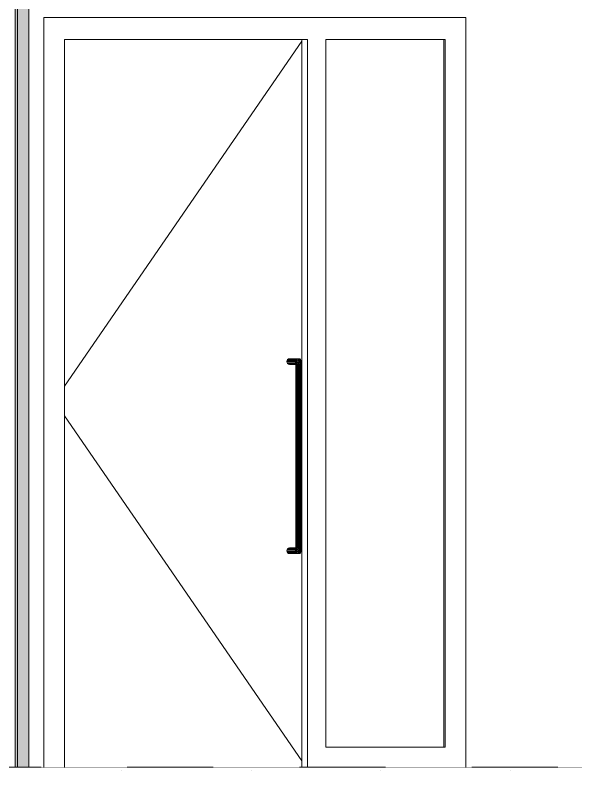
# Model space of a CAD drawing. Header units: millimetres. Extents: x -46169 to 228156, y -86316 to 18123.
# Drawn here: x 212792 to 214629, y -70388 to -67914 of the extents above; entities that cross this region are included whole.
import ezdxf

# ---------------------------------------------------------------- set-up
doc = ezdxf.new("R2010")
doc.units = ezdxf.units.MM
doc.header["$MEASUREMENT"] = 0
doc.linetypes.add('Dashed', pattern=[2822.222233, 1411.111116, -1411.111116])
doc.linetypes.add('Wipeout_Contour', pattern=[1000, 0, -1000])
for name, color, linetype, lineweight, true_color in [('0_Pen_No__105', 7, 'Continuous', 15, 0xa6a6a6), ('A-20-M_Floor_Slab_Pen_No__109', 7, 'Continuous', 15, 0xa6a6a6), ('A-20-M_Floor_Slab_Pen_No__144', 7, 'Continuous', 0, 0xc8c8c8), ('New_A-25-M_Wall_Int_Pen_No__107', 7, 'Continuous', 15, 0xa6a6a6), ('New_ArchiCAD Doors_Pen_No__63', 7, 'Continuous', 20, 0x606060)]:
    doc.layers.add(name, color=color, linetype=linetype, lineweight=lineweight, true_color=true_color)
for name, color, linetype in [('A-20-M_Floor_Slab', 7, 'Continuous'), ('New_A-25-M_Wall_Int', 7, 'Continuous'), ('New_ArchiCAD Doors', 7, 'Continuous')]:
    doc.layers.add(name, color=color, linetype=linetype)
for name, color, linetype, lineweight in [('New_A-25-M_Wall_Int_Pen_No__1', 7, 'Continuous', 13), ('New_ArchiCAD Doors_Pen_No__3', 7, 'Continuous', 18), ('New_ArchiCAD Doors_Pen_No__93', 8, 'Continuous', 13)]:
    doc.layers.add(name, color=color, linetype=linetype, lineweight=lineweight)

# ---------------------------------------------------------------- blocks, each defined once
blk = doc.blocks.new('Section Elem_550_3', base_point=(223698.6, -82529.3))
at = {"color": 254, "linetype": 'Wipeout_Contour', "lineweight": 0, "ltscale": 898909.740723}
blk.add_wipeout([(217624.4, -70394.3), (217624.4, -70379.3), (209207.6, -70379.3), (209207.6, -70394.3)], dxfattribs=at).dxf.layer = 'A-20-M_Floor_Slab'
at = {"layer": 'A-20-M_Floor_Slab_Pen_No__109', "linetype": 'Continuous'}
h = blk.add_hatch(dxfattribs=at)
h.set_pattern_fill('Lightweight_Concrete_0003', color=256, style=0, pattern_type=2)
h.set_pattern_definition([(0, (223698.64, -82529.25), (0, 779.423), [48.75, -401.25]), (0, (223923.64, -82139.5), (0, 779.423), [48.75, -401.25]), (60, (223698.64, -82529.25), (-675, 389.71), [48.75, -401.25]), (60, (224148.64, -82529.25), (-675, 389.71), [48.75, -401.25]), (120, (223747.4, -82529.25), (675, 389.71), [48.75, -401.25]), (120, (224197.4, -82529.25), (675, 389.71), [48.75, -401.25]), (0, (223698.64, -82454.25), (0, 150), [0, -150, 0, -225]), (45, (223773.64, -82454.25), (-106.066, 106.066), [0, -112.5, 0, -187.5])])
h.paths.add_polyline_path([(217624.4, -70394.3), (217624.4, -70379.3), (209207.6, -70379.3), (209207.6, -70394.3)])
at = {"layer": 'A-20-M_Floor_Slab_Pen_No__144', "linetype": 'Continuous'}
blk.add_line((217624.4, -70379.3), (212836.2, -70379.3), dxfattribs=at)
blk = doc.blocks.new('Section Elem_568_3', base_point=(223698.6, -82529.3))
at = {"layer": 'New_A-25-M_Wall_Int_Pen_No__107', "linetype": 'Continuous', "lineweight": 0, "true_color": 0x535353}
blk.add_hatch(color=251, dxfattribs=at).paths.add_polyline_path([(212799, -66534.3), (212791.6, -66534.3), (212791.6, -70379.3), (212799, -70379.3)])
at = {"layer": 'New_A-25-M_Wall_Int_Pen_No__1', "linetype": 'Continuous'}
for p, q in [((212791.6, -66534.3), (212791.6, -70379.3)), ((212799, -66534.3), (212799, -70379.3))]:
    blk.add_line(p, q, dxfattribs=at)
at = {"color": 254, "linetype": 'Wipeout_Contour', "lineweight": 0, "ltscale": 2708464.109097491}
blk.add_wipeout([(212836.2, -66534.3), (212836.2, -70379.3), (212886.1, -70379.3), (212886.1, -67921.3), (214268, -67921.3), (214268, -70379.3), (215486.3, -70379.3), (215486.3, -67921.3), (216868.1, -67921.3), (216868.1, -70379.3), (217175.4, -70379.3), (217175.4, -66534.3)], dxfattribs=at).dxf.layer = 'New_A-25-M_Wall_Int'
at = {"layer": 'New_A-25-M_Wall_Int_Pen_No__107', "linetype": 'Continuous'}
blk.add_hatch(color=256, dxfattribs=at).paths.add_polyline_path([(212836.2, -66534.3), (212799, -66534.3), (212799, -70379.3), (212836.2, -70379.3)])
at = {"layer": 'New_A-25-M_Wall_Int_Pen_No__1', "linetype": 'Continuous'}
blk.add_line((212836.2, -66534.3), (212836.2, -70379.3), dxfattribs=at)
at = {"layer": 'New_A-25-M_Wall_Int_Pen_No__1', "linetype": 'Continuous', "flags": 128}
blk.add_lwpolyline([(212836.2, -70379.3), (212799, -70379.3), (212791.6, -70379.3), (212742, -70379.3), (212680, -70379.3), (212632.9, -70379.3), (212630.1, -70379.3)], dxfattribs=at)
blk = doc.blocks.new('Section Elem_571_3', base_point=(223698.6, -82529.3))
at = {"color": 254, "linetype": 'Wipeout_Contour', "lineweight": 0, "ltscale": 895525.121439}
blk.add_wipeout([(212953, -70379.3), (212953, -67994.3), (212886.1, -67994.3), (212886.1, -70379.3)], dxfattribs=at).dxf.layer = 'New_ArchiCAD Doors'
at = {"color": 254, "linetype": 'Wipeout_Contour', "lineweight": 0, "ltscale": 1797461.708941146}
blk.add_wipeout([(213749.1, -67994.3), (213730.6, -67994.3), (213730.6, -69058.6), (213730.6, -69058.7), (213730.6, -69660.8), (213730.6, -69660.9), (213730.6, -70379.3), (213749.1, -70379.3)], dxfattribs=at).dxf.layer = 'New_ArchiCAD Doors'
at = {"color": 254, "linetype": 'Wipeout_Contour', "lineweight": 0, "ltscale": 1125976.221484575}
blk.add_wipeout([(214268, -70379.3), (214268, -67994.3), (214201.2, -67994.3), (214201.2, -70313.3), (214201.2, -70379.3)], dxfattribs=at).dxf.layer = 'New_ArchiCAD Doors'
at = {"color": 254, "linetype": 'Wipeout_Contour', "lineweight": 0, "ltscale": 1123870.40366347}
blk.add_wipeout([(213809.5, -67994.3), (213749.1, -67994.3), (213749.1, -70379.3), (213809.5, -70379.3), (213809.5, -70313.3)], dxfattribs=at).dxf.layer = 'New_ArchiCAD Doors'
at = {"color": 254, "linetype": 'Wipeout_Contour', "lineweight": 0, "ltscale": 900351.626438}
blk.add_wipeout([(214196.3, -70313.3), (214201.2, -70313.3), (214201.2, -67994.3), (214196.3, -67994.3)], dxfattribs=at).dxf.layer = 'New_ArchiCAD Doors'
at = {"color": 254, "linetype": 'Wipeout_Contour', "lineweight": 0, "ltscale": 899107.923413}
blk.add_wipeout([(213687.3, -69678.5), (213690.6, -69679.3), (213721.5, -69679.3), (213718, -69678.5)], dxfattribs=at).dxf.layer = 'New_ArchiCAD Doors'
at = {"color": 254, "linetype": 'Wipeout_Contour', "lineweight": 0, "ltscale": 1793455.630310054}
blk.add_wipeout([(214268, -67921.3), (212886.1, -67921.3), (212886.1, -67994.3), (212953, -67994.3), (213749.1, -67994.3), (213809.5, -67994.3), (214201.2, -67994.3), (214268, -67994.3)], dxfattribs=at).dxf.layer = 'New_ArchiCAD Doors'
at = {"color": 254, "linetype": 'Wipeout_Contour', "lineweight": 0, "ltscale": 899080.528705}
blk.add_wipeout([(213712, -69673.2), (213682.7, -69673.2), (213684.5, -69676.3), (213714.7, -69676.3)], dxfattribs=at).dxf.layer = 'New_ArchiCAD Doors'
at = {"color": 254, "linetype": 'Wipeout_Contour', "lineweight": 0, "ltscale": 901082.767803}
blk.add_wipeout([(214201.2, -70313.3), (213809.5, -70313.3), (213809.5, -70379.3), (214201.2, -70379.3)], dxfattribs=at).dxf.layer = 'New_ArchiCAD Doors'
at = {"layer": 'New_ArchiCAD Doors_Pen_No__63', "linetype": 'Continuous'}
for p, q in [((214268, -67921.3), (212886.1, -67921.3)), ((212886.1, -67921.3), (212886.1, -67994.3)), ((214268, -67994.3), (214268, -67921.3)), ((212886.1, -67994.3), (212886.1, -70379.3)), ((213749.1, -67994.3), (213749.1, -70379.3)), ((214268, -67994.3), (214268, -70379.3))]:
    blk.add_line(p, q, dxfattribs=at)
at = {"color": 254, "linetype": 'Wipeout_Contour', "lineweight": 0, "ltscale": 899606.242532}
blk.add_wipeout([(213809.5, -67994.3), (213809.5, -70313.3), (214196.3, -70313.3), (214196.3, -67994.3)], dxfattribs=at).dxf.layer = 'New_ArchiCAD Doors'
at = {"color": 254, "linetype": 'Wipeout_Contour', "lineweight": 0, "ltscale": 899093.824188}
blk.add_wipeout([(213714.7, -69676.3), (213684.5, -69676.3), (213687.3, -69678.5), (213718, -69678.5)], dxfattribs=at).dxf.layer = 'New_ArchiCAD Doors'
at = {"layer": 'New_ArchiCAD Doors_Pen_No__63', "linetype": 'Continuous'}
for p, q in [((213809.5, -70313.3), (213809.5, -67994.3)), ((213809.5, -67994.3), (214201.2, -67994.3)), ((214196.3, -67994.3), (214196.3, -70313.3)), ((214201.2, -70313.3), (214201.2, -67994.3)), ((213809.5, -70313.3), (214201.2, -70313.3))]:
    blk.add_line(p, q, dxfattribs=at)
at = {"color": 254, "linetype": 'Wipeout_Contour', "lineweight": 0, "ltscale": 899187.815144}
blk.add_wipeout([(213730.6, -69660.8), (213729.9, -69661.5), (213727, -69676.6), (213728.2, -69673.5)], dxfattribs=at).dxf.layer = 'New_ArchiCAD Doors'
at = {"color": 254, "linetype": 'Wipeout_Contour', "lineweight": 0, "ltscale": 899147.552725}
blk.add_wipeout([(213718, -69678.5), (213721.1, -69661.9), (213717.5, -69661.4), (213714.7, -69676.3)], dxfattribs=at).dxf.layer = 'New_ArchiCAD Doors'
at = {"color": 254, "linetype": 'Wipeout_Contour', "lineweight": 0, "ltscale": 899183.865046}
blk.add_wipeout([(213727, -69676.6), (213729.9, -69661.5), (213727.8, -69661.9), (213724.7, -69678.6)], dxfattribs=at).dxf.layer = 'New_ArchiCAD Doors'
at = {"color": 254, "linetype": 'Wipeout_Contour', "lineweight": 0, "ltscale": 899174.820867}
blk.add_wipeout([(213724.7, -69678.6), (213727.8, -69661.9), (213724.7, -69662.1), (213721.5, -69679.3)], dxfattribs=at).dxf.layer = 'New_ArchiCAD Doors'
at = {"color": 254, "linetype": 'Wipeout_Contour', "lineweight": 0, "ltscale": 899162.064297}
blk.add_wipeout([(213721.5, -69679.3), (213724.7, -69662.1), (213721.1, -69661.9), (213718, -69678.5)], dxfattribs=at).dxf.layer = 'New_ArchiCAD Doors'
at = {"color": 254, "linetype": 'Wipeout_Contour', "lineweight": 0, "ltscale": 899070.061354}
blk.add_wipeout([(213682.1, -69669.6), (213682.7, -69673.2), (213712, -69673.2), (213710.5, -69669.6)], dxfattribs=at).dxf.layer = 'New_ArchiCAD Doors'
at = {"color": 254, "linetype": 'Wipeout_Contour', "lineweight": 0, "ltscale": 899133.52095}
blk.add_wipeout([(213714.7, -69676.3), (213717.5, -69661.4), (213714.4, -69660.7), (213712, -69673.2)], dxfattribs=at).dxf.layer = 'New_ArchiCAD Doors'
at = {"color": 254, "linetype": 'Wipeout_Contour', "lineweight": 0, "ltscale": 899122.119149}
blk.add_wipeout([(213712, -69673.2), (213714.4, -69660.7), (213712.3, -69659.9), (213710.5, -69669.6)], dxfattribs=at).dxf.layer = 'New_ArchiCAD Doors'
at = {"color": 254, "linetype": 'Wipeout_Contour', "lineweight": 0, "ltscale": 899064.571353}
blk.add_wipeout([(213687.1, -69661.1), (213684.6, -69663.1), (213710.8, -69663.1), (213711.2, -69661.1)], dxfattribs=at).dxf.layer = 'New_ArchiCAD Doors'
at = {"color": 254, "linetype": 'Wipeout_Contour', "lineweight": 0, "ltscale": 899115.13951}
blk.add_wipeout([(213710.5, -69669.6), (213712.3, -69659.9), (213711.6, -69659.1), (213710.3, -69666)], dxfattribs=at).dxf.layer = 'New_ArchiCAD Doors'
at = {"color": 254, "linetype": 'Wipeout_Contour', "lineweight": 0, "ltscale": 898770.630101}
blk.add_wipeout([(213717.5, -69661.4), (213721.1, -69661.9), (213721.1, -69057.6), (213717.5, -69058.1)], dxfattribs=at).dxf.layer = 'New_ArchiCAD Doors'
at = {"color": 254, "linetype": 'Wipeout_Contour', "lineweight": 0, "ltscale": 898812.205963}
blk.add_wipeout([(213730.6, -69660.8), (213730.6, -69058.7), (213729.9, -69058), (213729.9, -69661.5)], dxfattribs=at).dxf.layer = 'New_ArchiCAD Doors'
at = {"color": 254, "linetype": 'Wipeout_Contour', "lineweight": 0, "ltscale": 899069.086924}
blk.add_wipeout([(213690.7, -69660.3), (213687.1, -69661.1), (213711.2, -69661.1), (213711.4, -69660.3)], dxfattribs=at).dxf.layer = 'New_ArchiCAD Doors'
at = {"color": 254, "linetype": 'Wipeout_Contour', "lineweight": 0, "ltscale": 898806.964066}
blk.add_wipeout([(213729.9, -69661.5), (213729.9, -69058), (213727.8, -69057.6), (213727.8, -69661.9)], dxfattribs=at).dxf.layer = 'New_ArchiCAD Doors'
at = {"color": 254, "linetype": 'Wipeout_Contour', "lineweight": 0, "ltscale": 898797.222158}
blk.add_wipeout([(213727.8, -69661.9), (213727.8, -69057.6), (213724.7, -69057.4), (213724.7, -69662.1)], dxfattribs=at).dxf.layer = 'New_ArchiCAD Doors'
at = {"color": 254, "linetype": 'Wipeout_Contour', "lineweight": 0, "ltscale": 898784.463363}
blk.add_wipeout([(213724.7, -69662.1), (213724.7, -69057.4), (213721.1, -69057.6), (213721.1, -69661.9)], dxfattribs=at).dxf.layer = 'New_ArchiCAD Doors'
at = {"color": 254, "linetype": 'Wipeout_Contour', "lineweight": 0, "ltscale": 898325.874017}
blk.add_wipeout([(213711.2, -69058.4), (213687.1, -69058.4), (213690.7, -69059.2), (213711.4, -69059.2)], dxfattribs=at).dxf.layer = 'New_ArchiCAD Doors'
at = {"color": 254, "linetype": 'Wipeout_Contour', "lineweight": 0, "ltscale": 898426.458726}
blk.add_wipeout([(213730.6, -69058.7), (213728.2, -69046), (213727, -69042.9), (213729.9, -69058)], dxfattribs=at).dxf.layer = 'New_ArchiCAD Doors'
at = {"color": 254, "linetype": 'Wipeout_Contour', "lineweight": 0, "ltscale": 899063.966313}
blk.add_wipeout([(213682.8, -69666), (213682.1, -69669.6), (213710.5, -69669.6), (213710.3, -69666)], dxfattribs=at).dxf.layer = 'New_ArchiCAD Doors'
at = {"color": 254, "linetype": 'Wipeout_Contour', "lineweight": 0, "ltscale": 898317.843703}
blk.add_wipeout([(213684.6, -69056.4), (213687.1, -69058.4), (213711.2, -69058.4), (213710.8, -69056.4)], dxfattribs=at).dxf.layer = 'New_ArchiCAD Doors'
at = {"color": 254, "linetype": 'Wipeout_Contour', "lineweight": 0, "ltscale": 898418.66188}
blk.add_wipeout([(213729.9, -69058), (213727, -69042.9), (213724.7, -69040.9), (213727.8, -69057.6)], dxfattribs=at).dxf.layer = 'New_ArchiCAD Doors'
at = {"color": 254, "linetype": 'Wipeout_Contour', "lineweight": 0, "ltscale": 899062.605978}
blk.add_wipeout([(213682.8, -69666), (213710.3, -69666), (213710.8, -69663.1), (213684.6, -69663.1)], dxfattribs=at).dxf.layer = 'New_ArchiCAD Doors'
at = {"color": 254, "linetype": 'Wipeout_Contour', "lineweight": 0, "ltscale": 898748.0071}
blk.add_wipeout([(213714.4, -69660.7), (213714.4, -69058.8), (213712.3, -69059.6), (213712.3, -69659.9)], dxfattribs=at).dxf.layer = 'New_ArchiCAD Doors'
at = {"color": 254, "linetype": 'Wipeout_Contour', "lineweight": 0, "ltscale": 898742.661496}
blk.add_wipeout([(213712.3, -69659.9), (213712.3, -69059.6), (213711.6, -69060.4), (213711.6, -69659.1)], dxfattribs=at).dxf.layer = 'New_ArchiCAD Doors'
at = {"color": 254, "linetype": 'Wipeout_Contour', "lineweight": 0, "ltscale": 898757.828365}
blk.add_wipeout([(213717.5, -69058.1), (213714.4, -69058.8), (213714.4, -69660.7), (213717.5, -69661.4)], dxfattribs=at).dxf.layer = 'New_ArchiCAD Doors'
at = {"color": 254, "linetype": 'Wipeout_Contour', "lineweight": 0, "ltscale": 898364.820364}
blk.add_wipeout([(213712.3, -69059.6), (213710.5, -69049.9), (213710.3, -69053.5), (213711.6, -69060.4)], dxfattribs=at).dxf.layer = 'New_ArchiCAD Doors'
at = {"color": 254, "linetype": 'Wipeout_Contour', "lineweight": 0, "ltscale": 898366.285584}
blk.add_wipeout([(213714.4, -69058.8), (213712, -69046.3), (213710.5, -69049.9), (213712.3, -69059.6)], dxfattribs=at).dxf.layer = 'New_ArchiCAD Doors'
at = {"color": 254, "linetype": 'Wipeout_Contour', "lineweight": 0, "ltscale": 898372.554342}
blk.add_wipeout([(213717.5, -69058.1), (213714.7, -69043.2), (213712, -69046.3), (213714.4, -69058.8)], dxfattribs=at).dxf.layer = 'New_ArchiCAD Doors'
at = {"color": 254, "linetype": 'Wipeout_Contour', "lineweight": 0, "ltscale": 898309.89488}
blk.add_wipeout([(213682.8, -69053.5), (213684.6, -69056.4), (213710.8, -69056.4), (213710.3, -69053.5)], dxfattribs=at).dxf.layer = 'New_ArchiCAD Doors'
at = {"color": 254, "linetype": 'Wipeout_Contour', "lineweight": 0, "ltscale": 898303.248734}
blk.add_wipeout([(213710.5, -69049.9), (213682.1, -69049.9), (213682.8, -69053.5), (213710.3, -69053.5)], dxfattribs=at).dxf.layer = 'New_ArchiCAD Doors'
at = {"color": 254, "linetype": 'Wipeout_Contour', "lineweight": 0, "ltscale": 898309.322542}
blk.add_wipeout([(213687.3, -69041), (213684.5, -69043.2), (213714.7, -69043.2), (213718, -69041)], dxfattribs=at).dxf.layer = 'New_ArchiCAD Doors'
at = {"color": 254, "linetype": 'Wipeout_Contour', "lineweight": 0, "ltscale": 898302.48344}
blk.add_wipeout([(213684.5, -69043.2), (213682.7, -69046.3), (213712, -69046.3), (213714.7, -69043.2)], dxfattribs=at).dxf.layer = 'New_ArchiCAD Doors'
at = {"color": 254, "linetype": 'Wipeout_Contour', "lineweight": 0, "ltscale": 898382.611053}
blk.add_wipeout([(213717.5, -69058.1), (213721.1, -69057.6), (213718, -69041), (213714.7, -69043.2)], dxfattribs=at).dxf.layer = 'New_ArchiCAD Doors'
at = {"color": 254, "linetype": 'Wipeout_Contour', "lineweight": 0, "ltscale": 898300.367989}
blk.add_wipeout([(213682.1, -69049.9), (213710.5, -69049.9), (213712, -69046.3), (213682.7, -69046.3)], dxfattribs=at).dxf.layer = 'New_ArchiCAD Doors'
at = {"color": 254, "linetype": 'Wipeout_Contour', "lineweight": 0, "ltscale": 898319.843811}
blk.add_wipeout([(213687.3, -69041), (213718, -69041), (213721.5, -69040.2), (213690.6, -69040.2)], dxfattribs=at).dxf.layer = 'New_ArchiCAD Doors'
at = {"color": 254, "linetype": 'Wipeout_Contour', "lineweight": 0, "ltscale": 898407.566535}
blk.add_wipeout([(213727.8, -69057.6), (213724.7, -69040.9), (213721.5, -69040.2), (213724.7, -69057.4)], dxfattribs=at).dxf.layer = 'New_ArchiCAD Doors'
at = {"color": 254, "linetype": 'Wipeout_Contour', "lineweight": 0, "ltscale": 898394.904226}
blk.add_wipeout([(213724.7, -69057.4), (213721.5, -69040.2), (213718, -69041), (213721.1, -69057.6)], dxfattribs=at).dxf.layer = 'New_ArchiCAD Doors'
at = {"color": 254, "linetype": 'Wipeout_Contour', "lineweight": 0, "ltscale": 8086748.240698587}
blk.add_wipeout([(213730.6, -67994.3), (212953, -67994.3), (212953, -70379.3), (213730.6, -70379.3), (213730.6, -69660.9), (213728.2, -69673.5), (213727, -69676.6), (213724.7, -69678.6), (213721.5, -69679.3), (213690.6, -69679.3), (213687.3, -69678.5), (213684.5, -69676.3), (213682.7, -69673.2), (213682.1, -69669.6), (213682.8, -69666), (213684.6, -69663.1), (213687.1, -69661.1), (213690.7, -69660.3), (213711.4, -69660.3), (213711.6, -69659.1), (213711.6, -69060.4), (213711.4, -69059.2), (213690.7, -69059.2), (213687.1, -69058.4), (213684.6, -69056.4), (213682.8, -69053.5), (213682.1, -69049.9), (213682.7, -69046.3), (213684.5, -69043.2), (213687.3, -69041), (213690.6, -69040.2), (213721.5, -69040.2), (213724.7, -69040.9), (213727, -69042.9), (213728.2, -69046), (213730.6, -69058.6)], dxfattribs=at).dxf.layer = 'New_ArchiCAD Doors'
at = {"layer": 'New_ArchiCAD Doors_Pen_No__3', "linetype": 'Continuous'}
for p, q in [((213730.6, -67999.5), (212953, -69130.5)), ((213730.6, -70358), (212953, -69227))]:
    blk.add_line(p, q, dxfattribs=at)
at = {"layer": 'New_ArchiCAD Doors_Pen_No__63', "linetype": 'Continuous'}
for p, q in [((212953, -70379.3), (212953, -67994.3)), ((212953, -67994.3), (213749.1, -67994.3)), ((213730.6, -69058.6), (213730.6, -67994.3)), ((213730.6, -70379.3), (213730.6, -69660.9))]:
    blk.add_line(p, q, dxfattribs=at)
at = {"layer": 'New_ArchiCAD Doors_Pen_No__93', "linetype": 'Continuous'}
for p, q in [((213682.1, -69049.9), (213682.7, -69046.3)), ((213710.5, -69049.9), (213682.1, -69049.9)), ((213682.8, -69053.5), (213682.1, -69049.9)), ((213682.7, -69046.3), (213684.5, -69043.2)), ((213712, -69046.3), (213682.7, -69046.3)), ((213684.6, -69056.4), (213682.8, -69053.5)), ((213710.3, -69053.5), (213682.8, -69053.5)), ((213684.5, -69043.2), (213687.3, -69041)), ((213714.7, -69043.2), (213684.5, -69043.2)), ((213687.1, -69058.4), (213684.6, -69056.4)), ((213710.8, -69056.4), (213684.6, -69056.4)), ((213690.7, -69059.2), (213687.1, -69058.4)), ((213711.2, -69058.4), (213687.1, -69058.4)), ((213687.3, -69041), (213690.6, -69040.2)), ((213718, -69041), (213687.3, -69041)), ((213721.5, -69040.2), (213690.6, -69040.2)), ((213711.4, -69059.2), (213690.7, -69059.2)), ((213710.3, -69053.5), (213710.5, -69049.9)), ((213711.6, -69060.4), (213710.3, -69053.5)), ((213710.5, -69049.9), (213712, -69046.3)), ((213712.3, -69059.6), (213710.5, -69049.9)), ((213711.6, -69060.4), (213712.3, -69059.6)), ((213711.6, -69060.4), (213711.6, -69659.1)), ((213712, -69046.3), (213714.7, -69043.2)), ((213714.4, -69058.8), (213712, -69046.3)), ((213712.3, -69059.6), (213714.4, -69058.8)), ((213712.3, -69059.6), (213712.3, -69659.9)), ((213714.4, -69058.8), (213717.5, -69058.1)), ((213714.4, -69660.7), (213714.4, -69058.8)), ((213714.7, -69043.2), (213718, -69041)), ((213717.5, -69058.1), (213714.7, -69043.2)), ((213717.5, -69058.1), (213721.1, -69057.6)), ((213717.5, -69661.4), (213717.5, -69058.1)), ((213718, -69041), (213721.5, -69040.2)), ((213721.1, -69057.6), (213718, -69041)), ((213721.1, -69057.6), (213724.7, -69057.4)), ((213721.1, -69661.9), (213721.1, -69057.6)), ((213724.7, -69057.4), (213721.5, -69040.2)), ((213721.5, -69040.2), (213724.7, -69040.9)), ((213727.8, -69057.6), (213724.7, -69040.9)), ((213724.7, -69040.9), (213727, -69042.9)), ((213724.7, -69662.1), (213724.7, -69057.4)), ((213724.7, -69057.4), (213727.8, -69057.6)), ((213727, -69042.9), (213728.2, -69046)), ((213729.9, -69058), (213727, -69042.9)), ((213727.8, -69661.9), (213727.8, -69057.6)), ((213727.8, -69057.6), (213729.9, -69058)), ((213730.6, -69058.7), (213728.2, -69046)), ((213729.9, -69661.5), (213729.9, -69058)), ((213729.9, -69058), (213730.6, -69058.7)), ((213730.6, -69660.8), (213730.6, -69058.7)), ((213682.8, -69666), (213682.1, -69669.6)), ((213682.1, -69669.6), (213682.7, -69673.2)), ((213710.5, -69669.6), (213682.1, -69669.6)), ((213682.7, -69673.2), (213684.5, -69676.3)), ((213712, -69673.2), (213682.7, -69673.2)), ((213684.6, -69663.1), (213682.8, -69666)), ((213710.3, -69666), (213682.8, -69666)), ((213684.5, -69676.3), (213687.3, -69678.5)), ((213714.7, -69676.3), (213684.5, -69676.3)), ((213687.1, -69661.1), (213684.6, -69663.1)), ((213710.8, -69663.1), (213684.6, -69663.1)), ((213690.7, -69660.3), (213687.1, -69661.1)), ((213711.2, -69661.1), (213687.1, -69661.1)), ((213718, -69678.5), (213687.3, -69678.5)), ((213687.3, -69678.5), (213690.6, -69679.3)), ((213721.5, -69679.3), (213690.6, -69679.3)), ((213711.4, -69660.3), (213690.7, -69660.3)), ((213711.6, -69659.1), (213710.3, -69666)), ((213710.3, -69666), (213710.5, -69669.6)), ((213712.3, -69659.9), (213710.5, -69669.6)), ((213710.5, -69669.6), (213712, -69673.2)), ((213711.6, -69659.1), (213712.3, -69659.9)), ((213714.4, -69660.7), (213712, -69673.2)), ((213712, -69673.2), (213714.7, -69676.3)), ((213712.3, -69659.9), (213714.4, -69660.7)), ((213714.4, -69660.7), (213717.5, -69661.4)), ((213717.5, -69661.4), (213714.7, -69676.3)), ((213714.7, -69676.3), (213718, -69678.5)), ((213717.5, -69661.4), (213721.1, -69661.9)), ((213721.1, -69661.9), (213718, -69678.5)), ((213718, -69678.5), (213721.5, -69679.3)), ((213721.1, -69661.9), (213724.7, -69662.1)), ((213724.7, -69662.1), (213721.5, -69679.3)), ((213721.5, -69679.3), (213724.7, -69678.6)), ((213727.8, -69661.9), (213724.7, -69678.6)), ((213724.7, -69662.1), (213727.8, -69661.9)), ((213724.7, -69678.6), (213727, -69676.6)), ((213729.9, -69661.5), (213727, -69676.6)), ((213727, -69676.6), (213728.2, -69673.5)), ((213727.8, -69661.9), (213729.9, -69661.5)), ((213730.6, -69660.8), (213728.2, -69673.5)), ((213729.9, -69661.5), (213730.6, -69660.8))]:
    blk.add_line(p, q, dxfattribs=at)
blk = doc.blocks.new('A03 Atria and Internal Elevatio_STORY_MARKER', base_point=(223698.6, -82529.3))
at = {"layer": '0_Pen_No__105', "linetype": 'Dashed', "ltscale": 0.2}
blk.add_line((209207.6, -70379.3), (223865.7, -70379.3), dxfattribs=at)

msp = doc.modelspace()

# ---------------------------------------------------------------- block references
at = {"layer": 'A-20-M_Floor_Slab'}
msp.add_blockref('Section Elem_550_3', (223698.6, -82529.3), dxfattribs=at)

# ---------------------------------------------------------------- next in the draw order: block references
at = {"layer": 'New_A-25-M_Wall_Int'}
msp.add_blockref('Section Elem_568_3', (223698.6, -82529.3), dxfattribs=at)

# ---------------------------------------------------------------- next in the draw order: block references
at = {"layer": 'New_ArchiCAD Doors'}
msp.add_blockref('Section Elem_571_3', (223698.6, -82529.3), dxfattribs=at)

# ---------------------------------------------------------------- next in the draw order: block references
at = {"linetype": 'Continuous', "lineweight": 0}
msp.add_blockref('A03 Atria and Internal Elevatio_STORY_MARKER', (223698.6, -82529.3), dxfattribs=at)

doc.saveas('drawing.dxf')
